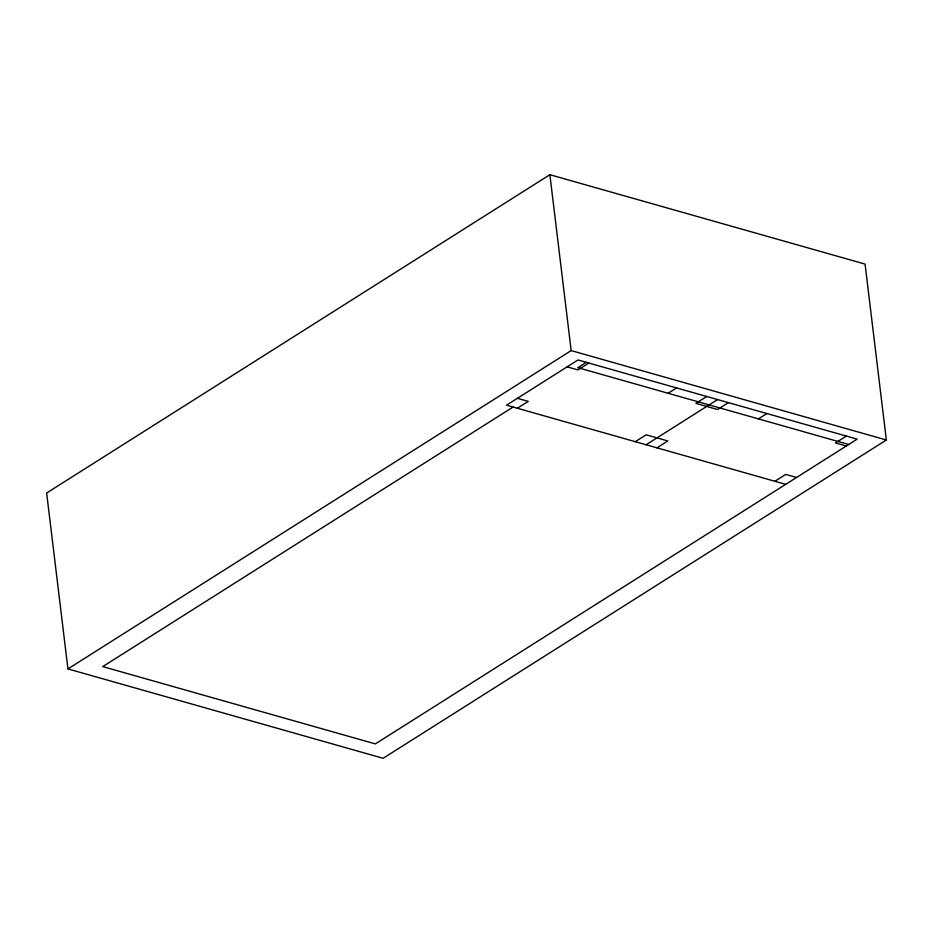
<?xml version="1.0" encoding="UTF-8"?>
<svg xmlns="http://www.w3.org/2000/svg" width="933" height="933" viewBox="0 0 933 933"><rect width="100%" height="100%" fill="white"/><g stroke="black" fill="none" stroke-linecap="round" stroke-linejoin="round"><path stroke-width="1.4" d="M549.875 174.704L46.65 493.009L67.934 668.914L383.125 758.296L886.35 439.991L865.066 264.086L549.875 174.704L571.171 350.598L67.934 668.914M513.103 407.033L102.758 666.594L375.358 743.904L857.159 439.14L577.994 359.975L506.537 405.179L785.703 484.344M586.274 362.319L577.83 367.66L848.715 444.493M517.372 408.246L528.23 401.377L517.395 398.309M588.84 363.042L577.97 369.911L567.136 366.844M668.121 393.271L676.577 387.93M635.28 441.682L646.149 434.813L667.818 440.959L656.96 447.828M706.748 396.49L695.89 403.359L717.559 409.505L728.416 402.636M646.114 444.761L717.582 399.557M758.412 418.882L766.868 413.541M774.868 481.276L785.726 474.407L796.56 477.474M846.324 436.073L835.467 442.942L846.301 446.009M571.171 350.598L886.35 439.991"/></g></svg>
